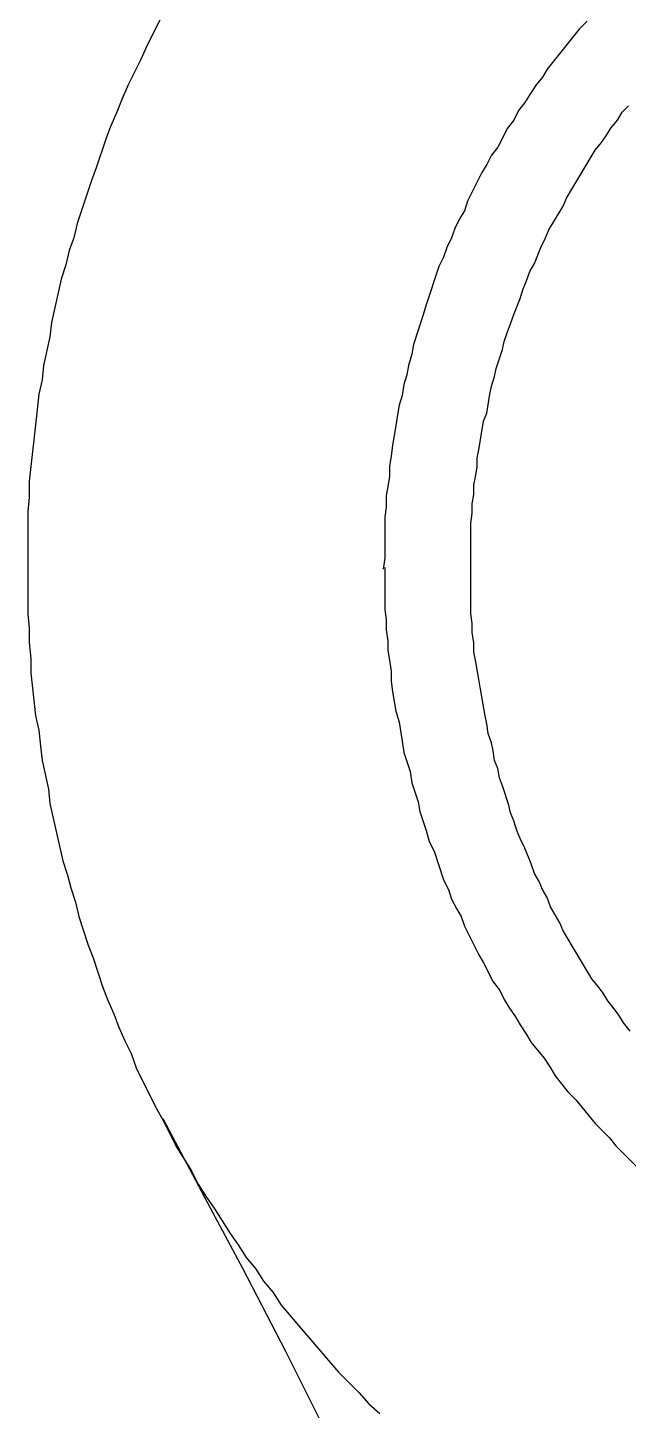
# Model space of a CAD drawing. Header units: inches. Extents: x 0 to 11, y 0.3 to 17.
# Drawn here: x 3.011 to 3.325, y 6.129 to 6.852 of the extents above; entities that cross this region are included whole.
import ezdxf

# ---------------------------------------------------------------- set-up
doc = ezdxf.new("R2010")
doc.units = ezdxf.units.IN
doc.header["$MEASUREMENT"] = 0
doc.layers.add('Layer 1', color=7, linetype='Continuous')

msp = doc.modelspace()

# ---------------------------------------------------------------- linework, layer by layer
at = {"layer": 'Layer 1', "color": 7, "lineweight": 25, "true_color": 0xffffff}
for points in [[(3.08667, 6.87), (3.07333, 6.84333), (3.07, 6.83583), (3.06333, 6.8225), (3.06, 6.815), (3.0575, 6.80834), (3.05417, 6.80084), (3.05167, 6.79416), (3.04666, 6.77916), (3.04417, 6.7725), (3.03667, 6.75), (3.035, 6.7425), (3.0325, 6.73584), (3.03084, 6.72834), (3.02833, 6.72084), (3.02334, 6.69834), (3.0225, 6.69084), (3.01917, 6.67584), (3.01833, 6.66833), (3.01667, 6.66083), (3.01584, 6.65251), (3.01166, 6.615), (3.01166, 6.60666), (3.01083, 6.59916), (3.01083, 6.56833)], [(3.30333, 6.85583), (3.29917, 6.85167), (3.2825, 6.83084), (3.28, 6.82666), (3.27667, 6.8225), (3.27334, 6.8175), (3.27083, 6.81333), (3.2675, 6.80916), (3.265, 6.80417), (3.26166, 6.79999), (3.25667, 6.79), (3.25334, 6.78583), (3.25083, 6.78083), (3.24833, 6.77667), (3.24083, 6.76166), (3.23917, 6.75667), (3.23667, 6.7525), (3.23416, 6.7475), (3.2325, 6.7425), (3.23, 6.73749), (3.22833, 6.7325), (3.22583, 6.7275), (3.21916, 6.70751), (3.2175, 6.70166), (3.2125, 6.68667), (3.21167, 6.68167), (3.21, 6.67584), (3.20917, 6.67083), (3.2075, 6.66584), (3.20667, 6.65999), (3.205, 6.655), (3.20417, 6.65), (3.20334, 6.64417), (3.20167, 6.63417), (3.20083, 6.62834), (3.2, 6.62333), (3.2, 6.6175), (3.19833, 6.6075), (3.19833, 6.60167), (3.1975, 6.59667), (3.1975, 6.57501), (3.19667, 6.56917)], [(3.32583, 6.3275), (3.3225, 6.33167), (3.32, 6.33583), (3.3175, 6.33917), (3.31417, 6.34333), (3.31167, 6.34749), (3.30916, 6.35083), (3.30583, 6.35499), (3.29083, 6.38), (3.28916, 6.38417), (3.28417, 6.3925), (3.2825, 6.3975), (3.28, 6.40167), (3.27833, 6.40583), (3.27583, 6.40999), (3.27417, 6.415), (3.27083, 6.42334), (3.26833, 6.42833), (3.26667, 6.4325), (3.265, 6.4375), (3.26333, 6.44166), (3.2625, 6.44583), (3.25917, 6.45584), (3.2575, 6.46), (3.25667, 6.46501), (3.255, 6.46917), (3.25416, 6.47416), (3.25334, 6.47834), (3.25167, 6.48333), (3.25083, 6.48834), (3.25, 6.4925), (3.2475, 6.5075), (3.24666, 6.51166), (3.245, 6.52166), (3.24417, 6.52584), (3.24417, 6.53083), (3.24333, 6.53583), (3.24333, 6.54084), (3.2425, 6.54583), (3.2425, 6.59333), (3.24333, 6.59833), (3.24333, 6.60334), (3.24417, 6.60833), (3.24417, 6.61334), (3.245, 6.6175), (3.24584, 6.6225), (3.24584, 6.6275), (3.24666, 6.63167), (3.24917, 6.64666), (3.25083, 6.65084), (3.2525, 6.66083), (3.25334, 6.665), (3.255, 6.67), (3.25583, 6.67417), (3.25917, 6.68416), (3.26, 6.68833), (3.26166, 6.69333), (3.26333, 6.6975), (3.265, 6.7025), (3.26833, 6.71083), (3.27, 6.71583), (3.27167, 6.72), (3.27334, 6.725), (3.27583, 6.72917), (3.27917, 6.73749), (3.28166, 6.7425), (3.28333, 6.74666), (3.29083, 6.75917), (3.2925, 6.76333), (3.3075, 6.78833), (3.31083, 6.79249), (3.31333, 6.79583), (3.31584, 6.79999), (3.31917, 6.80417), (3.32167, 6.80834), (3.325, 6.81167)], [(3.01083, 6.56917), (3.01083, 6.54583), (3.01166, 6.53833), (3.01166, 6.53083), (3.0125, 6.5225), (3.0125, 6.515), (3.015, 6.4925), (3.01667, 6.485), (3.0175, 6.47667), (3.01833, 6.46917), (3.02167, 6.45417), (3.0225, 6.44667), (3.02917, 6.41667), (3.03166, 6.40917), (3.03333, 6.40251), (3.03583, 6.39501), (3.0375, 6.38751), (3.0425, 6.3725), (3.045, 6.36583), (3.05, 6.35083), (3.0525, 6.34417), (3.05583, 6.33667), (3.05834, 6.33), (3.06167, 6.3225), (3.065, 6.31584), (3.0675, 6.30834), (3.0775, 6.28833), (3.08167, 6.28083), (3.08833, 6.2675), (3.09667, 6.25416), (3.1, 6.2475), (3.10417, 6.24083), (3.10833, 6.235), (3.11667, 6.22167), (3.12084, 6.21583), (3.125, 6.20916), (3.13, 6.20333), (3.13417, 6.19667), (3.13917, 6.19084), (3.14333, 6.18416), (3.17333, 6.14917), (3.18416, 6.13833), (3.18917, 6.1325), (3.195, 6.1275)], [(3.1975, 6.57), (3.1975, 6.54834), (3.19833, 6.54249), (3.19833, 6.5375), (3.19916, 6.53167), (3.19916, 6.52667), (3.2, 6.52166), (3.20083, 6.51583), (3.20083, 6.51084), (3.20167, 6.505), (3.20334, 6.495), (3.205, 6.48916), (3.20667, 6.47917), (3.2075, 6.47333), (3.21084, 6.46334), (3.21167, 6.45751), (3.215, 6.4475), (3.21583, 6.4425), (3.21916, 6.4325), (3.22083, 6.42666), (3.22333, 6.42167), (3.22833, 6.40667), (3.23083, 6.40167), (3.2325, 6.39666), (3.235, 6.39167), (3.2375, 6.38751), (3.23917, 6.3825), (3.24666, 6.3675), (3.24917, 6.36334), (3.25416, 6.35334), (3.2575, 6.34916), (3.26, 6.34417), (3.2625, 6.34001), (3.26584, 6.335), (3.26833, 6.33084), (3.27167, 6.32583), (3.27417, 6.32167), (3.28084, 6.31333), (3.28417, 6.30834), (3.28667, 6.30417), (3.29333, 6.29583), (3.2975, 6.29167), (3.3075, 6.27916), (3.315, 6.27166), (3.31833, 6.2675), (3.33, 6.25583)], [(3.16416, 6.12333), (3.14583, 6.15999), (3.12333, 6.20333), (3.105, 6.23749), (3.08167, 6.28167)]]:
    msp.add_lwpolyline(points, dxfattribs=at)

doc.saveas('drawing.dxf')
